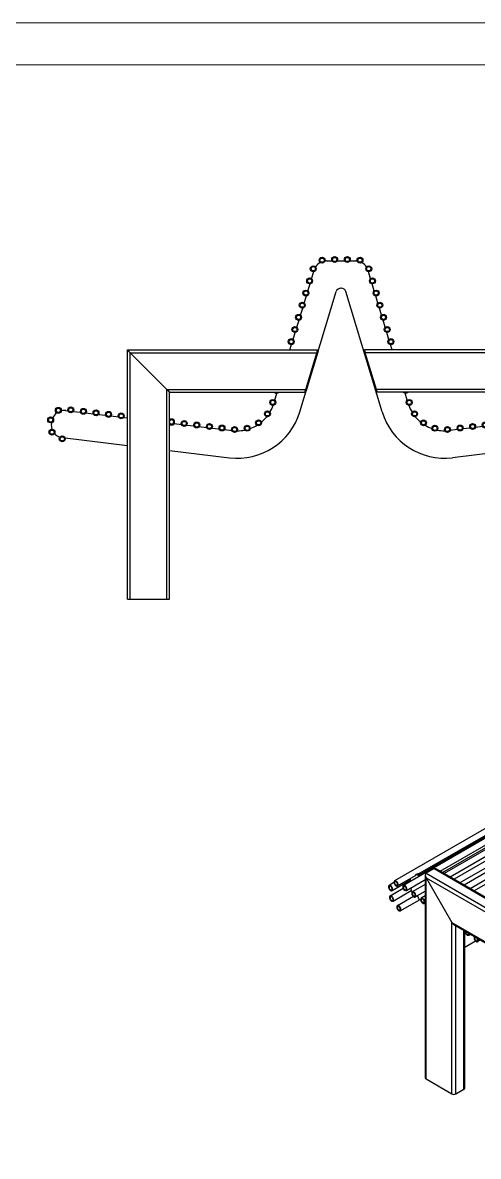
# Model space of a CAD drawing. Header units: millimetres. Extents: x 3563 to 9503, y -2974 to 1226.
# Drawn here: x 6260 to 7343, y -1466 to 1226 of the extents above; entities that cross this region are included whole.
import ezdxf

# ---------------------------------------------------------------- set-up
doc = ezdxf.new("R2010")
doc.units = ezdxf.units.MM
doc.layers.add('tabelka', color=155, linetype='Continuous')

# ---------------------------------------------------------------- blocks, each defined once
blk = doc.blocks.new('bok')
for p, q in [((3786.7, 2998.5), (3800.1, 2998.5)), ((3812.8, 2998.5), (3830.3, 2998.5)), ((3842.9, 2998.5), (3856.3, 2998.5)), ((3751.6, 2955.9), (3756.6, 2972.7)), ((3891.5, 2955.9), (3886.4, 2972.7)), ((3742.8, 2927.1), (3747.9, 2943.8)), ((3900.2, 2927.1), (3895.2, 2943.8)), ((3723.7, 2639.7), (3810.2, 2925.4)), ((3734.1, 2898.2), (3739.2, 2915)), ((3821.2, 2933.5), (3821.8, 2933.5)), ((3919.4, 2639.7), (3832.8, 2925.4)), ((3909, 2898.2), (3903.9, 2915)), ((3725.3, 2869.4), (3730.4, 2886.1)), ((3917.7, 2869.4), (3912.6, 2886.1)), ((3716.6, 2840.5), (3721.7, 2857.3)), ((3926.5, 2840.5), (3921.4, 2857.3)), ((3707.9, 2811.7), (3712.9, 2828.4)), ((3935.2, 2811.7), (3930.1, 2828.4)), ((3314.2, 2195), (3314.2, 2786.7)), ((3314.2, 2786.7), (3766, 2786.7)), ((3320.6, 2780.3), (3407.8, 2693.1)), ((3320.6, 2195), (3320.6, 2780.3)), ((3320.6, 2780.3), (3764.1, 2780.3)), ((3700.3, 2786.7), (3704.2, 2799.6)), ((3737.7, 2693.1), (3764.1, 2780.3)), ((3766.1, 2781.8), (3738.5, 2690.6)), ((3764.7, 2782.3), (3766.1, 2781.8)), ((3765.6, 2785.1), (3767, 2784.7)), ((3767, 2784.7), (3766.1, 2781.8)), ((3877.5, 2785.1), (3876.1, 2784.7)), ((3876.9, 2781.8), (3876.1, 2784.7)), ((3878.4, 2782.3), (3876.9, 2781.8)), ((3904.6, 2690.6), (3876.9, 2781.8)), ((4328.8, 2786.7), (3877, 2786.7)), ((4322.4, 2780.3), (3879, 2780.3)), ((3905.4, 2693.1), (3879, 2780.3)), ((3942.8, 2786.7), (3938.9, 2799.6)), ((4235.2, 2693.1), (4322.4, 2780.3)), ((4322.4, 2195), (4322.4, 2780.3)), ((4328.8, 2195), (4328.8, 2786.7)), ((3407.8, 2195), (3407.8, 2693.1)), ((3407.8, 2693.1), (3737.7, 2693.1)), ((4235.2, 2693.1), (3905.4, 2693.1)), ((4235.2, 2195), (4235.2, 2693.1)), ((3414.2, 2195), (3414.2, 2686.7)), ((3414.2, 2686.7), (3735.7, 2686.7)), ((3664.1, 2667.4), (3669.2, 2684.2)), ((3736.2, 2688.2), (3737.6, 2687.8)), ((3737.1, 2691.1), (3738.5, 2690.6)), ((3738.5, 2690.6), (3737.6, 2687.8)), ((3906, 2691.1), (3904.6, 2690.6)), ((3905.4, 2687.8), (3904.6, 2690.6)), ((3906.9, 2688.2), (3905.4, 2687.8)), ((4228.8, 2686.7), (3907.3, 2686.7)), ((3978.9, 2667.4), (3973.9, 2684.2)), ((4228.8, 2195), (4228.8, 2686.7)), ((3167.4, 2643.1), (3173, 2642.4)), ((3185.5, 2640.9), (3202.9, 2638.8)), ((4457.5, 2640.9), (4440.1, 2638.8)), ((4475.6, 2643.1), (4470.1, 2642.4)), ((3133.7, 2614), (3133.5, 2611.9)), ((3215.5, 2637.3), (3232.8, 2635.2)), ((3245.4, 2633.7), (3262.8, 2631.6)), ((3275.3, 2630.1), (3292.7, 2628)), ((3305.3, 2626.5), (3314.2, 2625.4)), ((3425, 2612.1), (3442.4, 2610)), ((4218.1, 2612.1), (4200.7, 2610)), ((4337.8, 2626.5), (4328.8, 2625.4)), ((4367.7, 2630.1), (4350.4, 2628)), ((4397.7, 2633.7), (4380.3, 2631.6)), ((4427.6, 2637.3), (4410.2, 2635.2)), ((4509.3, 2614), (4509.6, 2611.9)), ((3454.9, 2608.5), (3472.3, 2606.4)), ((3484.9, 2604.9), (3502.2, 2602.8)), ((3514.8, 2601.3), (3532.2, 2599.2)), ((3544.7, 2597.7), (3562.1, 2595.6)), ((4098.4, 2597.7), (4080.9, 2595.6)), ((4128.3, 2601.3), (4110.9, 2599.2)), ((4158.2, 2604.9), (4140.8, 2602.8)), ((4188.1, 2608.5), (4170.8, 2606.4)), ((3166, 2577.8), (3314.2, 2560)), ((4477.1, 2577.8), (4328.8, 2560)), ((3414.2, 2547.9), (3556.8, 2530.8)), ((4228.8, 2547.9), (4086.3, 2530.8)), ((3314.2, 2195), (3320.6, 2195)), ((3320.6, 2195), (3407.8, 2195)), ((3407.8, 2195), (3414.2, 2195)), ((4228.8, 2195), (4235.2, 2195)), ((4235.2, 2195), (4322.4, 2195)), ((4322.4, 2195), (4328.8, 2195))]:
    blk.add_line(p, q)
at = {"flags": 128}
for points in [[(3314.2, 2786.7), (3314.4, 2786.6), (3314.7, 2786.2), (3315.3, 2785.6), (3316.1, 2784.8), (3317.1, 2783.8), (3318.2, 2782.7), (3319.4, 2781.5), (3320.6, 2780.3)], [(3320.6, 2780.3), (3319.4, 2781.5), (3318.2, 2782.7), (3317.1, 2783.8), (3316.1, 2784.8), (3315.3, 2785.6), (3314.7, 2786.2), (3314.4, 2786.6), (3314.2, 2786.7)], [(3764.1, 2780.3), (3764.5, 2781.5), (3764.8, 2782.7), (3765.2, 2783.8), (3765.5, 2784.8), (3765.7, 2785.6), (3765.9, 2786.2), (3766, 2786.6), (3766, 2786.7)], [(3877, 2786.7), (3877.1, 2786.6), (3877.1, 2786.3), (3877.3, 2785.8), (3877.5, 2785.2), (3877.7, 2784.4), (3878, 2783.5), (3878.3, 2782.5), (3878.6, 2781.4), (3879, 2780.3)], [(4322.4, 2780.3), (4323.5, 2781.4), (4324.6, 2782.5), (4325.6, 2783.5), (4326.5, 2784.4), (4327.3, 2785.2), (4328, 2785.8), (4328.4, 2786.3), (4328.7, 2786.6), (4328.8, 2786.7)], [(4328.8, 2786.7), (4328.7, 2786.6), (4328.4, 2786.3), (4328, 2785.8), (4327.3, 2785.2), (4326.5, 2784.4), (4325.6, 2783.5), (4324.6, 2782.5), (4323.5, 2781.4), (4322.4, 2780.3)], [(3407.8, 2693.1), (3409.1, 2691.8), (3410.3, 2690.6), (3411.4, 2689.5), (3412.4, 2688.6), (3413.2, 2687.8), (3413.7, 2687.2), (3414.1, 2686.8), (3414.2, 2686.7)], [(3414.2, 2686.7), (3414.1, 2686.8), (3413.8, 2687.1), (3413.4, 2687.5), (3412.7, 2688.2), (3411.9, 2689), (3411, 2689.9), (3410, 2690.9), (3408.9, 2692), (3407.8, 2693.1)], [(3735.7, 2686.7), (3735.8, 2686.8), (3735.9, 2687.2), (3736.1, 2687.8), (3736.3, 2688.6), (3736.6, 2689.5), (3736.9, 2690.6), (3737.3, 2691.8), (3737.7, 2693.1)], [(3905.4, 2693.1), (3905.8, 2691.8), (3906.1, 2690.6), (3906.5, 2689.5), (3906.8, 2688.6), (3907, 2687.8), (3907.2, 2687.2), (3907.3, 2686.8), (3907.3, 2686.7)], [(4228.8, 2686.7), (4229, 2686.8), (4229.3, 2687.2), (4229.9, 2687.8), (4230.7, 2688.6), (4231.7, 2689.5), (4232.8, 2690.6), (4234, 2691.8), (4235.2, 2693.1)], [(4235.2, 2693.1), (4234, 2691.8), (4232.8, 2690.6), (4231.7, 2689.5), (4230.7, 2688.6), (4229.9, 2687.8), (4229.3, 2687.2), (4229, 2686.8), (4228.8, 2686.7)]]:
    blk.add_lwpolyline(points, dxfattribs=at)
for centre, radius in [((3776.5, 2999.9), 7), ((3776.5, 2999.9), 5), ((3806.5, 3001.5), 7), ((3806.5, 3001.5), 5), ((3836.6, 3001.5), 7), ((3836.6, 3001.5), 5), ((3866.6, 2999.9), 7), ((3866.6, 2999.9), 5), ((3755.6, 2979.6), 7), ((3755.6, 2979.6), 5), ((3887.4, 2979.6), 7), ((3887.4, 2979.6), 5), ((3746.9, 2950.7), 7), ((3746.9, 2950.7), 5), ((3896.2, 2950.7), 7), ((3896.2, 2950.7), 5), ((3738.1, 2921.9), 7), ((3738.1, 2921.9), 5), ((3904.9, 2921.9), 7), ((3904.9, 2921.9), 5), ((3729.4, 2893), 7), ((3729.4, 2893), 5), ((3913.7, 2893), 7), ((3913.7, 2893), 5), ((3720.6, 2864.2), 7), ((3720.6, 2864.2), 5), ((3922.4, 2864.2), 7), ((3922.4, 2864.2), 5), ((3711.9, 2835.3), 7), ((3711.9, 2835.3), 5), ((3931.2, 2835.3), 7), ((3931.2, 2835.3), 5), ((3703.2, 2806.5), 7), ((3703.2, 2806.5), 5), ((3939.9, 2806.5), 7), ((3939.9, 2806.5), 5), ((3659.4, 2662.2), 7), ((3659.4, 2662.2), 5), ((3983.6, 2662.2), 7), ((3983.6, 2662.2), 5), ((3150, 2643.3), 7), ((3150, 2643.3), 5), ((3179.6, 2644.6), 7), ((3179.6, 2644.6), 5), ((3209.6, 2641), 7), ((3209.6, 2641), 5), ((3239.5, 2637.4), 7), ((3239.5, 2637.4), 5), ((3269.4, 2633.8), 7), ((3269.4, 2633.8), 5), ((3646.8, 2635), 7), ((3646.8, 2635), 5), ((3996.3, 2635), 7), ((3996.3, 2635), 5), ((4373.6, 2633.8), 7), ((4373.6, 2633.8), 5), ((4403.6, 2637.4), 7), ((4403.6, 2637.4), 5), ((4433.5, 2641), 7), ((4433.5, 2641), 5), ((4463.4, 2644.6), 7), ((4463.4, 2644.6), 5), ((4493.1, 2643.3), 7), ((4493.1, 2643.3), 5), ((3131.7, 2620.6), 7), ((3131.7, 2620.6), 5), ((3299.3, 2630.2), 7), ((3299.3, 2630.2), 5), ((3449, 2612.2), 7), ((3449, 2612.2), 5), ((3478.9, 2608.6), 7), ((3478.9, 2608.6), 5), ((3508.9, 2605), 7), ((3625.7, 2613.7), 7), ((3625.7, 2613.7), 5), ((4017.4, 2613.7), 7), ((4017.4, 2613.7), 5), ((4134.2, 2605), 7), ((4164.1, 2608.6), 7), ((4164.1, 2608.6), 5), ((4194.1, 2612.2), 7), ((4194.1, 2612.2), 5), ((4343.7, 2630.2), 7), ((4343.7, 2630.2), 5), ((4511.4, 2620.6), 7), ((4511.4, 2620.6), 5), ((3134.9, 2591.4), 7), ((3134.9, 2591.4), 5), ((3508.9, 2605), 5), ((3538.8, 2601.4), 7), ((3538.8, 2601.4), 5), ((3568.7, 2597.9), 7), ((3568.7, 2597.9), 5), ((3598.6, 2600.8), 7), ((3598.6, 2600.8), 5), ((4044.5, 2600.8), 7), ((4044.5, 2600.8), 5), ((4074.3, 2597.9), 7), ((4074.3, 2597.9), 5), ((4104.3, 2601.4), 7), ((4104.3, 2601.4), 5), ((4134.2, 2605), 5), ((4508.2, 2591.4), 7), ((4508.2, 2591.4), 5), ((3159.3, 2575.6), 7), ((3159.3, 2575.6), 5), ((4483.8, 2575.6), 7), ((4483.8, 2575.6), 5)]:
    blk.add_circle(centre, radius)
for centre, radius, start, end in [((3786.7, 2968.5), 30, 119.6537, 148.9226), ((3786.7, 2968.5), 30, 90, 96.581), ((3856.3, 2968.5), 30, 83.419, 90), ((3856.3, 2968.5), 30, 31.0774, 60.3463), ((3821.2, 2922), 11.5, 90, 163.14), ((3821.8, 2922), 11.5, 16.86, 90), ((3668.2, 2691.1), 7, 219.0603, 320.9397), ((3668.2, 2691.1), 5, 241.9081, 298.0919), ((3974.9, 2691.1), 7, 219.0603, 320.9397), ((3974.9, 2691.1), 5, 241.9081, 298.0919), ((3163.9, 2613.3), 30, 83.14, 103.2599), ((3575.3, 2684.7), 155, 263.14, 343.14), ((3575.3, 2684.7), 90, 329.3129, 340.9599), ((4067.7, 2684.7), 155, 196.86, 276.86), ((4067.7, 2684.7), 90, 199.0401, 210.6871), ((4479.2, 2613.3), 30, 76.7401, 96.86), ((3163.3, 2608.3), 30, 173.14, 199.262), ((3163.9, 2613.3), 30, 126.3327, 155.6016), ((3419.1, 2615.8), 7, 226.2541, 133.7459), ((3419.1, 2615.8), 5, 194.5232, 165.4768), ((3575.3, 2684.7), 90, 309.4591, 321.1208), ((4067.7, 2684.7), 90, 218.8792, 230.5409), ((4224, 2615.8), 7, 46.2541, 180), ((4224, 2615.8), 7, 180, 313.7459), ((4224, 2615.8), 5, 14.5232, 180), ((4224, 2615.8), 5, 180, 345.4768), ((4479.2, 2613.3), 30, 24.3984, 53.6673), ((4479.8, 2608.3), 30, 340.738, 6.86), ((3163.3, 2608.3), 30, 222.3347, 251.6036), ((3575.3, 2684.7), 90, 269.7517, 281.4133), ((3575.3, 2684.7), 90, 289.6054, 301.2671), ((4067.7, 2684.7), 90, 238.7329, 250.3946), ((4067.7, 2684.7), 90, 258.5867, 270.2483), ((4479.8, 2608.3), 30, 288.3964, 317.6653)]:
    blk.add_arc(centre, radius, start, end)
blk = doc.blocks.new('izometria')
for p, q in [((-1443.3, 3006.4), (-2631.3, 2320.6)), ((-1422.4, 2995.5), (-2610.3, 2309.7)), ((-1401.2, 2980.3), (-2513.5, 2338.2)), ((-1380.1, 2965.1), (-2489.8, 2324.5)), ((-1358.9, 2950), (-2466.1, 2310.8)), ((-1337.7, 2934.8), (-2442.4, 2297.1)), ((-2575.7, 2336.6), (-2213.2, 2545.8)), ((-2572.5, 2334.9), (-2226.2, 2534.8)), ((-2523.3, 2343.8), (-2192.3, 2534.9)), ((-2517.3, 2340.3), (-2222.9, 2510.2)), ((-2499.5, 2330.1), (-2171.1, 2519.7)), ((-2475.8, 2316.4), (-2150, 2504.5)), ((-2452.1, 2302.7), (-2128.8, 2489.4)), ((-2537.4, 2349.8), (-2556.6, 2338.7)), ((-2537.4, 2349.8), (-2217.9, 2165.4)), ((-2215.1, 2165.9), (-2532.9, 2349.3)), ((-2632.7, 2316.4), (-2644.2, 2309.7)), ((-2637.2, 2297.5), (-2594.8, 2322)), ((-2624.3, 2308.5), (-2581.9, 2333)), ((-2603.3, 2297.6), (-2560.9, 2322)), ((-2597, 2320.8), (-2597.1, 2320.2)), ((-2580.4, 2335.6), (-2577.6, 2337.2)), ((-2573, 2331.8), (-2570.2, 2333.4)), ((-2573, 2331.8), (-2572.6, 2331.5)), ((-2570.2, 2333.4), (-2569.7, 2333.1)), ((-2560.9, 2322), (-2560.2, 2322.6)), ((-2560.2, 2322.6), (-2558.5, 2323.6)), ((-2560.2, 2322.6), (-2558.5, 2321.4)), ((-2558.5, 2334.5), (-2558.5, 1852.9)), ((-2556.6, 2338.7), (-2237.2, 2154.3)), ((-2556.6, 2328.2), (-2495, 2221.4)), ((-2556.6, 1850.3), (-2556.6, 2328.2)), ((-2556.6, 2328.2), (-2243.1, 2147.2)), ((-2610.8, 2302.5), (-2642, 2284.5)), ((-2635, 2272.4), (-2591.5, 2297.4)), ((-2558.5, 2312.2), (-2589.2, 2294.5)), ((-2582.2, 2282.4), (-2558.5, 2296.1)), ((-2586.7, 2283.5), (-2624.7, 2261.6)), ((-2617.7, 2249.4), (-2570.6, 2276.6)), ((-2574.1, 2279.1), (-2569.5, 2275.8)), ((-2558.5, 2284.9), (-2568, 2279.4)), ((-2561, 2267.2), (-2558.5, 2268.7)), ((-2559.1, 2268.4), (-2558.5, 2268)), ((-2495, 1814.7), (-2495, 2221.4)), ((-2495, 2221.4), (-2261.7, 2086.8)), ((-2490.5, 2216.7), (-2261.4, 2084.4)), ((-2485.9, 1814.7), (-2485.9, 2214)), ((-2466.7, 1825.8), (-2466.7, 2202.9)), ((-2464.8, 1828.4), (-2464.8, 2201.9)), ((-2455.2, 2191.4), (-2451, 2193.9)), ((-2464.8, 2163.1), (-2439.2, 2177.9)), ((-2434, 2176.3), (-2427.3, 2180.2)), ((-2556.6, 1850.3), (-2495, 1814.7)), ((-2485.9, 1814.7), (-2466.7, 1825.8))]:
    blk.add_line(p, q)
at = {"flags": 128}
for points in [[(-2632.7, 2317.4), (-2632.6, 2316.1), (-2632.2, 2314.7), (-2631.7, 2313.2), (-2630.9, 2311.9), (-2629.9, 2310.7), (-2628.9, 2309.6), (-2627.8, 2308.9), (-2626.7, 2308.4), (-2625.6, 2308.2), (-2624.7, 2308.3), (-2623.9, 2308.8), (-2623.3, 2309.5), (-2623, 2310.5), (-2622.8, 2311.7), (-2623, 2313.1), (-2623.3, 2314.5), (-2623.9, 2315.9), (-2624.7, 2317.3), (-2625.6, 2318.5), (-2626.7, 2319.5), (-2627.8, 2320.3), (-2628.9, 2320.8), (-2629.9, 2321), (-2630.9, 2320.8), (-2631.7, 2320.4), (-2632.2, 2319.6), (-2632.6, 2318.6), (-2632.7, 2317.4)], [(-2631.3, 2316.6), (-2631.2, 2315.4), (-2630.8, 2314.2), (-2630.2, 2313), (-2629.4, 2311.9), (-2628.5, 2311), (-2627.5, 2310.4), (-2626.6, 2310), (-2625.7, 2310.1), (-2625, 2310.4), (-2624.5, 2311.1), (-2624.3, 2312), (-2624.3, 2313.1), (-2624.5, 2314.3), (-2625, 2315.6), (-2625.7, 2316.7), (-2626.6, 2317.7), (-2627.5, 2318.5), (-2628.5, 2319), (-2629.4, 2319.1), (-2630.2, 2319), (-2630.8, 2318.4), (-2631.2, 2317.6), (-2631.3, 2316.6)], [(-2645.7, 2306.5), (-2645.6, 2305.1), (-2645.2, 2303.7), (-2644.6, 2302.3), (-2643.8, 2300.9), (-2642.9, 2299.7), (-2641.8, 2298.7), (-2640.7, 2297.9), (-2639.6, 2297.4), (-2638.6, 2297.2), (-2637.7, 2297.3), (-2636.9, 2297.8), (-2636.3, 2298.5), (-2635.9, 2299.5), (-2635.8, 2300.7), (-2635.9, 2302.1), (-2636.3, 2303.5), (-2636.9, 2304.9), (-2637.7, 2306.3), (-2638.6, 2307.5), (-2639.6, 2308.5), (-2640.7, 2309.3), (-2641.8, 2309.8), (-2642.9, 2310), (-2643.8, 2309.8), (-2644.6, 2309.4), (-2645.2, 2308.7), (-2645.6, 2307.7), (-2645.7, 2306.5)], [(-2644.3, 2305.6), (-2644.2, 2304.5), (-2643.8, 2303.2), (-2643.2, 2302), (-2642.4, 2300.9), (-2641.5, 2300), (-2640.5, 2299.4), (-2639.6, 2299.1), (-2638.7, 2299.1), (-2638, 2299.4), (-2637.5, 2300.1), (-2637.2, 2301), (-2637.2, 2302.1), (-2637.5, 2303.4), (-2638, 2304.6), (-2638.7, 2305.8), (-2639.6, 2306.8), (-2640.5, 2307.5), (-2641.5, 2308), (-2642.4, 2308.2), (-2643.2, 2308), (-2643.8, 2307.5), (-2644.2, 2306.7), (-2644.3, 2305.6)], [(-2611.8, 2306.5), (-2611.7, 2305.1), (-2611.3, 2303.7), (-2610.7, 2302.3), (-2609.9, 2300.9), (-2609, 2299.7), (-2607.9, 2298.7), (-2606.8, 2297.9), (-2605.7, 2297.4), (-2604.7, 2297.2), (-2603.8, 2297.4), (-2603, 2297.8), (-2602.4, 2298.6), (-2602, 2299.6), (-2601.9, 2300.8), (-2602, 2302.1), (-2602.4, 2303.5), (-2603, 2304.9), (-2603.8, 2306.3), (-2604.7, 2307.5), (-2605.7, 2308.6), (-2606.8, 2309.3), (-2607.9, 2309.8), (-2609, 2310), (-2609.9, 2309.9), (-2610.7, 2309.4), (-2611.3, 2308.7), (-2611.7, 2307.7), (-2611.8, 2306.5)], [(-2610.4, 2305.7), (-2610.3, 2304.5), (-2609.9, 2303.2), (-2609.3, 2302), (-2608.5, 2300.9), (-2607.6, 2300), (-2606.6, 2299.4), (-2605.7, 2299.1), (-2604.8, 2299.1), (-2604.1, 2299.5), (-2603.6, 2300.1), (-2603.3, 2301), (-2603.3, 2302.2), (-2603.6, 2303.4), (-2604.1, 2304.6), (-2604.8, 2305.8), (-2605.7, 2306.8), (-2606.6, 2307.6), (-2607.6, 2308), (-2608.5, 2308.2), (-2609.3, 2308), (-2609.9, 2307.5), (-2610.3, 2306.7), (-2610.4, 2305.7)], [(-2590.6, 2291.3), (-2590.5, 2290), (-2590.1, 2288.6), (-2589.6, 2287.1), (-2588.8, 2285.8), (-2587.8, 2284.6), (-2586.8, 2283.5), (-2585.7, 2282.7), (-2584.6, 2282.3), (-2583.5, 2282.1), (-2582.6, 2282.2), (-2581.8, 2282.7), (-2581.2, 2283.4), (-2580.9, 2284.4), (-2580.7, 2285.6), (-2580.9, 2286.9), (-2581.2, 2288.4), (-2581.8, 2289.8), (-2582.6, 2291.1), (-2583.5, 2292.4), (-2584.6, 2293.4), (-2585.7, 2294.2), (-2586.8, 2294.7), (-2587.8, 2294.9), (-2588.8, 2294.7), (-2589.6, 2294.3), (-2590.1, 2293.5), (-2590.5, 2292.5), (-2590.6, 2291.3)], [(-2589.2, 2290.5), (-2589.1, 2289.3), (-2588.7, 2288.1), (-2588.1, 2286.9), (-2587.3, 2285.8), (-2586.4, 2284.9), (-2585.4, 2284.2), (-2584.5, 2283.9), (-2583.6, 2283.9), (-2582.9, 2284.3), (-2582.4, 2285), (-2582.2, 2285.9), (-2582.2, 2287), (-2582.4, 2288.2), (-2582.9, 2289.5), (-2583.6, 2290.6), (-2584.5, 2291.6), (-2585.4, 2292.4), (-2586.4, 2292.9), (-2587.3, 2293), (-2588.1, 2292.8), (-2588.7, 2292.3), (-2589.1, 2291.5), (-2589.2, 2290.5)], [(-2643.4, 2281.3), (-2643.3, 2279.9), (-2642.9, 2278.5), (-2642.3, 2277.1), (-2641.5, 2275.7), (-2640.6, 2274.5), (-2639.6, 2273.5), (-2638.5, 2272.7), (-2637.4, 2272.2), (-2636.3, 2272), (-2635.4, 2272.2), (-2634.6, 2272.6), (-2634, 2273.4), (-2633.6, 2274.4), (-2633.5, 2275.6), (-2633.6, 2276.9), (-2634, 2278.3), (-2634.6, 2279.8), (-2635.4, 2281.1), (-2636.3, 2282.3), (-2637.4, 2283.4), (-2638.5, 2284.1), (-2639.6, 2284.6), (-2640.6, 2284.8), (-2641.5, 2284.7), (-2642.3, 2284.2), (-2642.9, 2283.5), (-2643.3, 2282.5), (-2643.4, 2281.3)], [(-2642, 2280.5), (-2641.9, 2279.3), (-2641.5, 2278.1), (-2640.9, 2276.8), (-2640.1, 2275.7), (-2639.2, 2274.8), (-2638.2, 2274.2), (-2637.3, 2273.9), (-2636.4, 2273.9), (-2635.7, 2274.3), (-2635.2, 2274.9), (-2635, 2275.9), (-2635, 2277), (-2635.2, 2278.2), (-2635.7, 2279.4), (-2636.4, 2280.6), (-2637.3, 2281.6), (-2638.2, 2282.4), (-2639.2, 2282.8), (-2640.1, 2283), (-2640.9, 2282.8), (-2641.5, 2282.3), (-2641.9, 2281.5), (-2642, 2280.5)], [(-2626.2, 2258.4), (-2626, 2257), (-2625.7, 2255.6), (-2625.1, 2254.2), (-2624.3, 2252.8), (-2623.4, 2251.6), (-2622.3, 2250.6), (-2621.2, 2249.8), (-2620.1, 2249.3), (-2619.1, 2249.1), (-2618.1, 2249.3), (-2617.3, 2249.7), (-2616.7, 2250.5), (-2616.4, 2251.5), (-2616.3, 2252.7), (-2616.4, 2254), (-2616.7, 2255.4), (-2617.3, 2256.8), (-2618.1, 2258.2), (-2619.1, 2259.4), (-2620.1, 2260.4), (-2621.2, 2261.2), (-2622.3, 2261.7), (-2623.4, 2261.9), (-2624.3, 2261.8), (-2625.1, 2261.3), (-2625.7, 2260.6), (-2626, 2259.6), (-2626.2, 2258.4)], [(-2569.5, 2276.2), (-2569.3, 2274.8), (-2569, 2273.4), (-2568.4, 2272), (-2567.6, 2270.6), (-2566.7, 2269.4), (-2565.6, 2268.4), (-2564.5, 2267.6), (-2563.4, 2267.1), (-2562.4, 2266.9), (-2561.4, 2267.1), (-2560.6, 2267.5), (-2560.1, 2268.2), (-2559.7, 2269.2), (-2559.6, 2270.4), (-2559.7, 2271.8), (-2560.1, 2273.2), (-2560.6, 2274.6), (-2561.4, 2276), (-2562.4, 2277.2), (-2563.4, 2278.2), (-2564.5, 2279), (-2565.6, 2279.5), (-2566.7, 2279.7), (-2567.6, 2279.6), (-2568.4, 2279.1), (-2569, 2278.4), (-2569.3, 2277.4), (-2569.5, 2276.2)], [(-2568.1, 2275.3), (-2567.9, 2274.2), (-2567.5, 2272.9), (-2566.9, 2271.7), (-2566.1, 2270.6), (-2565.2, 2269.7), (-2564.3, 2269.1), (-2563.3, 2268.8), (-2562.5, 2268.8), (-2561.8, 2269.1), (-2561.3, 2269.8), (-2561, 2270.7), (-2561, 2271.8), (-2561.3, 2273.1), (-2561.8, 2274.3), (-2562.5, 2275.5), (-2563.3, 2276.5), (-2564.3, 2277.2), (-2565.2, 2277.7), (-2566.1, 2277.9), (-2566.9, 2277.7), (-2567.5, 2277.2), (-2567.9, 2276.4), (-2568.1, 2275.3)], [(-2624.7, 2257.6), (-2624.6, 2256.4), (-2624.2, 2255.1), (-2623.6, 2253.9), (-2622.8, 2252.8), (-2621.9, 2251.9), (-2621, 2251.3), (-2620, 2251), (-2619.2, 2251), (-2618.5, 2251.4), (-2618, 2252), (-2617.7, 2252.9), (-2617.7, 2254), (-2618, 2255.3), (-2618.5, 2256.5), (-2619.2, 2257.7), (-2620, 2258.7), (-2621, 2259.4), (-2621.9, 2259.9), (-2622.8, 2260.1), (-2623.6, 2259.9), (-2624.2, 2259.4), (-2624.6, 2258.6), (-2624.7, 2257.6)], [(-2463.6, 2201.2), (-2463.6, 2200.4), (-2463.5, 2199), (-2463.2, 2197.6), (-2462.6, 2196.2), (-2461.8, 2194.8), (-2460.8, 2193.6), (-2459.8, 2192.6), (-2458.7, 2191.8), (-2457.6, 2191.3), (-2456.5, 2191.1), (-2455.6, 2191.3), (-2454.8, 2191.7), (-2454.2, 2192.5), (-2453.9, 2193.5), (-2453.7, 2194.7), (-2453.8, 2195.5)], [(-2462.2, 2200.3), (-2462.2, 2199.6), (-2462.1, 2198.4), (-2461.7, 2197.1), (-2461.1, 2195.9), (-2460.3, 2194.8), (-2459.4, 2193.9), (-2458.5, 2193.3), (-2457.5, 2193), (-2456.7, 2193), (-2456, 2193.4), (-2455.5, 2194), (-2455.2, 2194.9), (-2455.2, 2196), (-2455.2, 2196.3)], [(-2442.5, 2185.2), (-2442.4, 2183.9), (-2442, 2182.4), (-2441.4, 2181), (-2440.6, 2179.7), (-2439.7, 2178.4), (-2438.6, 2177.4), (-2437.5, 2176.6), (-2436.4, 2176.1), (-2435.4, 2176), (-2434.4, 2176.1), (-2433.7, 2176.6), (-2433.1, 2177.3), (-2432.7, 2178.3), (-2432.6, 2179.5), (-2432.7, 2180.8), (-2433.1, 2182.3), (-2433.7, 2183.7), (-2433.8, 2184)], [(-2441.1, 2184.4), (-2440.9, 2183.2), (-2440.6, 2182), (-2439.9, 2180.8), (-2439.2, 2179.7), (-2438.3, 2178.8), (-2437.3, 2178.1), (-2436.3, 2177.8), (-2435.5, 2177.8), (-2434.8, 2178.2), (-2434.3, 2178.9), (-2434, 2179.8), (-2434, 2180.9), (-2434.3, 2182.1), (-2434.8, 2183.3), (-2435.5, 2184.5), (-2436.1, 2185.3)]]:
    blk.add_lwpolyline(points, dxfattribs=at)
for centre, radius, start, end in [((-2571, 2317.4), 26.2, 173.8282, 180.3209), ((-2597.6, 2325.3), 4.3, 310.775, 13.8209), ((-2583.7, 2335.7), 3.22, 303.964, 358.7805), ((-2588.4, 2311), 25.9, 53.6052, 72.104), ((-2585.6, 2312.6), 25.9, 53.6052, 72.104), ((-2598.3, 2300.5), 7.16, 337.1728, 30.0497), ((-2546.1, 2322.4), 51.9, 208.4592, 212.9426), ((-2585.1, 2276.4), 11.3, 14.0295, 49.5189), ((-2439, 2185.6), 3.55, 130.611, 185.8347), ((-2439, 2184.8), 2.14, 88.764, 190.1071), ((-2555.3, 1853.2), 3.22, 185.6954, 245.625), ((-2490.5, 1823.4), 9.84, 242.6094, 297.3906), ((-2468, 1828.7), 3.22, 294.375, 354.3046)]:
    blk.add_arc(centre, radius, start, end)
for centre, start_param, end_param in [((-2532.9, 2342), 5.497828, 6.283145), ((-2532.9, 2342), 5.497828, 6.283145), ((-2552.1, 2330.8), 6.283145, 7.853941), ((-2552.1, 2330.8), 6.283145, 7.853941), ((-2490.5, 2224.1), 1.570756, 2.356235), ((-2490.5, 2224.1), 1.570756, 2.356235)]:
    blk.add_ellipse(centre, major_axis=(-4.53, 7.84), ratio=0.577335, start_param=start_param, end_param=end_param)

msp = doc.modelspace()

# ---------------------------------------------------------------- linework, layer by layer
at = {"layer": 'tabelka', "lineweight": 5}
for points in [[(3562.52, 1226.33), (9502.52, 1226.33), (9502.52, -2973.67), (3562.52, -2973.67)], [(3662.52, 1126.33), (9402.52, 1126.33), (9402.52, -2873.67), (3662.52, -2873.67)]]:
    msp.add_lwpolyline(points, close=True, dxfattribs=at)

# ---------------------------------------------------------------- block references
for name, p in [('bok', (3195.01, -2337.64)), ('izometria', (9775.02, -3132.26))]:
    msp.add_blockref(name, p)

doc.saveas('drawing.dxf')
